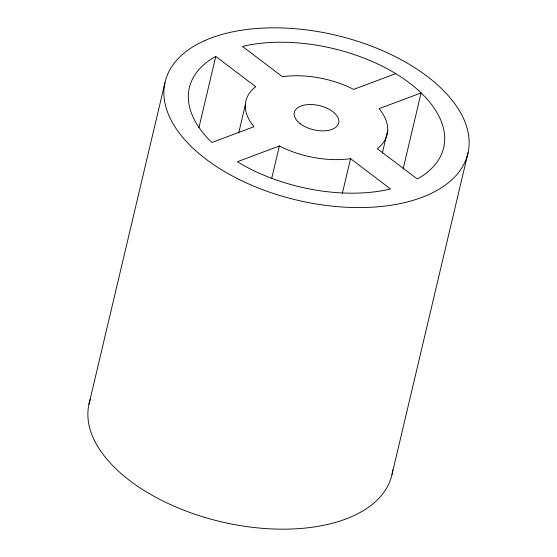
<?xml version="1.0" encoding="UTF-8"?>
<svg xmlns="http://www.w3.org/2000/svg" width="557" height="557" viewBox="0 0 557 557"><rect width="100%" height="100%" fill="white"/><g stroke="black" fill="none" stroke-linecap="round" stroke-linejoin="round"><path stroke-width="0.84" d="M88.953 404.243L164.976 82.638M198.96 127.518L215.768 56.431L255.747 86.746A72.584 39.533 13.3 0 0 253.957 126.731L211.925 142.467L208.715 139.313A130.644 71.15 13.3 0 1 212.328 58.408L215.768 56.431M238.709 132.97L245.31 105.043M271.76 178.156L279.363 145.997A72.584 39.533 13.3 0 0 350.569 158.654L390.541 188.969L385.883 190.021A130.644 71.15 13.3 0 1 241.822 164.419L237.331 161.739L279.363 145.997M342.36 193.356L350.569 158.654M382.311 153.203L387.714 130.352M403.094 169.091L421.099 92.922L379.066 108.664A72.584 39.533 13.3 0 1 377.284 148.649L417.256 178.964L420.695 176.987A130.644 71.15 13.3 0 0 424.309 96.083L419.741 91.585A130.644 71.15 13.3 0 0 397.594 74.791L391.202 70.976A130.644 71.15 13.3 0 0 247.141 45.375L242.483 46.426L282.462 76.741A72.584 39.533 13.3 0 1 353.66 89.399L395.693 73.656M392.024 474.362L468.047 152.757M392.782 469.857A155.542 84.713 13.3 0 1 221.644 521.895A155.542 84.713 13.3 0 1 90.394 399.111M204.593 40.689L198.299 43.752A155.542 84.713 13.3 0 0 288.867 198.083A155.542 84.713 13.3 0 0 461.363 114.185A155.542 84.713 13.3 0 0 204.593 40.689M300.293 123.772A22.816 12.428 13.3 0 0 337.981 124.789A22.816 12.428 13.3 0 0 311.266 104.528A22.816 12.428 13.3 0 0 300.293 123.772"/></g></svg>
